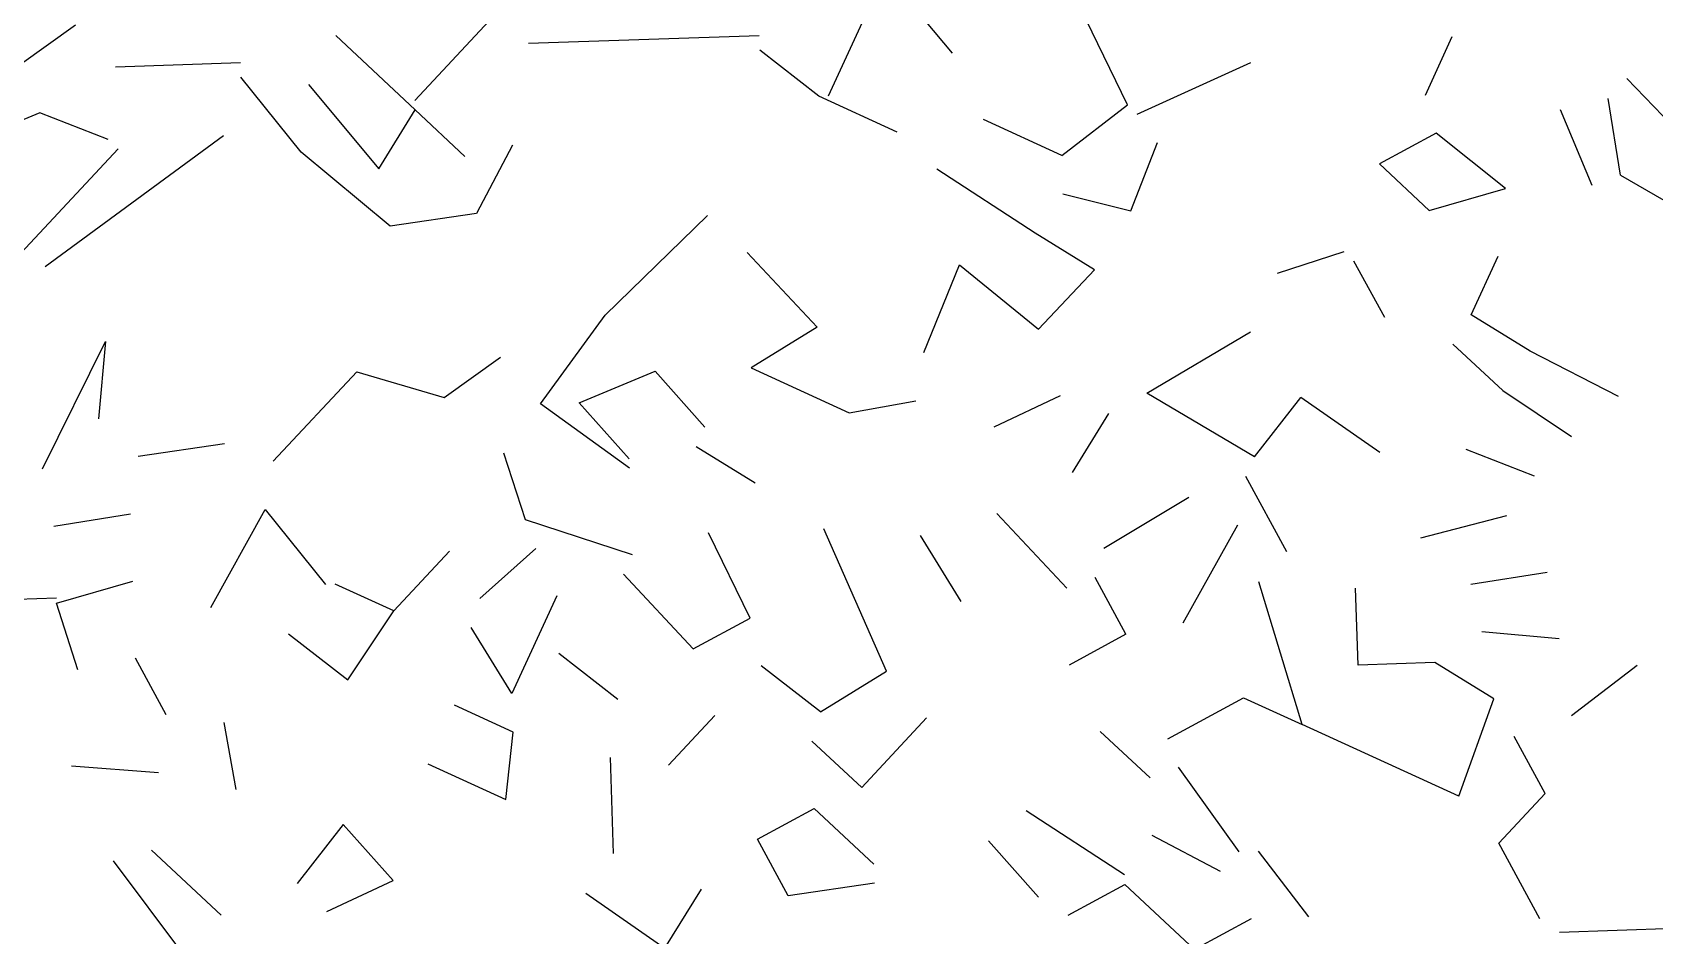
# Model space of a CAD drawing. Header units: metres. Extents: x 10 to 239, y 2 to 253.
# Drawn here: x 90.724 to 91.634, y 180.613 to 181.12 of the extents above; entities that cross this region are included whole.
import ezdxf

# ---------------------------------------------------------------- set-up
doc = ezdxf.new("R2010")
doc.units = ezdxf.units.M
doc.header["$MEASUREMENT"] = 0
doc.layers.add('bloques ARBOLES', color=7, linetype='Continuous', true_color=0xb8d897)

# ---------------------------------------------------------------- blocks, each defined once
blk = doc.blocks.new('arb-alz-77')
at = {"layer": 'bloques ARBOLES', "linetype": 'Continuous'}
for p, q in [((-3.4472, 6.5842), (-3.5381, 6.6931)), ((-4.582, 6.6205), (-4.655, 6.5683)), ((-4.1427, 6.5232), (-4.0465, 6.6261)), ((-4.1427, 6.5232), (-4.0465, 6.6261)), ((-4.1427, 6.5232), (-4.0465, 6.6261)), ((-3.6073, 6.5289), (-3.561, 6.6301)), ((-3.6073, 6.5289), (-3.561, 6.6301)), ((-3.2207, 6.5172), (-3.2742, 6.6274)), ((-3.2207, 6.5172), (-3.2742, 6.6274)), ((-3.2207, 6.5172), (-3.2742, 6.6274)), ((-4.1422, 6.5109), (-4.2452, 6.6071)), ((-4.1422, 6.5109), (-4.2452, 6.6071)), ((-3.6971, 6.6068), (-3.9958, 6.5967)), ((-2.835, 6.5301), (-2.8003, 6.6059)), ((-2.835, 6.5301), (-2.8003, 6.6059)), ((-4.3685, 6.5717), (-4.5302, 6.5663)), ((-4.3685, 6.5717), (-4.5302, 6.5663)), ((-3.6198, 6.5284), (-3.6965, 6.5882)), ((-3.6198, 6.5284), (-3.6965, 6.5882)), ((-3.6198, 6.5284), (-3.6965, 6.5882)), ((-3.6198, 6.5284), (-3.6965, 6.5882)), ((-3.6198, 6.5284), (-3.6965, 6.5882)), ((-3.6198, 6.5284), (-3.6965, 6.5882)), ((-3.2079, 6.5051), (-3.0608, 6.5723)), ((-3.2079, 6.5051), (-3.0608, 6.5723)), ((-4.29, 6.4561), (-4.3679, 6.5531)), ((-4.29, 6.4561), (-4.3679, 6.5531)), ((-4.29, 6.4561), (-4.3679, 6.5531)), ((-4.29, 6.4561), (-4.3679, 6.5531)), ((-2.4581, 6.4308), (-2.5742, 6.5513)), ((-4.2804, 6.5436), (-4.1895, 6.4345)), ((-4.2804, 6.5436), (-4.1895, 6.4345)), ((-4.1895, 6.4345), (-4.1422, 6.5109)), ((-4.1895, 6.4345), (-4.1422, 6.5109)), ((-4.078, 6.4507), (-4.1422, 6.5109)), ((-3.5185, 6.482), (-3.6198, 6.5284)), ((-3.3057, 6.452), (-3.2207, 6.5172)), ((-3.3057, 6.452), (-3.2207, 6.5172)), ((-2.6193, 6.4128), (-2.66, 6.5111)), ((-2.6193, 6.4128), (-2.66, 6.5111)), ((-2.6193, 6.4128), (-2.66, 6.5111)), ((-2.5824, 6.4265), (-2.5983, 6.5257)), ((-2.5824, 6.4265), (-2.5983, 6.5257)), ((-2.5824, 6.4265), (-2.5983, 6.5257)), ((-2.5824, 6.4265), (-2.5983, 6.5257)), ((-2.5824, 6.4265), (-2.5983, 6.5257)), ((-2.5824, 6.4265), (-2.5983, 6.5257)), ((-2.5824, 6.4265), (-2.5983, 6.5257)), ((-4.6279, 6.5069), (-4.7262, 6.4662)), ((-4.5396, 6.4726), (-4.6279, 6.5069)), ((-3.3057, 6.452), (-3.407, 6.4983)), ((-3.3057, 6.452), (-3.407, 6.4983)), ((-4.6212, 6.3079), (-4.3904, 6.4776)), ((-3.2161, 6.3802), (-3.1818, 6.4686)), ((-3.2161, 6.3802), (-3.1818, 6.4686)), ((-3.2161, 6.3802), (-3.1818, 6.4686)), ((-2.821, 6.4808), (-2.8944, 6.4409)), ((-2.7314, 6.409), (-2.821, 6.4808)), ((-2.7314, 6.409), (-2.821, 6.4808)), ((-2.7314, 6.409), (-2.821, 6.4808)), ((-4.6829, 6.2933), (-4.5267, 6.4605)), ((-4.6829, 6.2933), (-4.5267, 6.4605)), ((-4.1746, 6.3602), (-4.29, 6.4561)), ((-4.1746, 6.3602), (-4.29, 6.4561)), ((-4.1746, 6.3602), (-4.29, 6.4561)), ((-4.1746, 6.3602), (-4.29, 6.4561)), ((-4.1746, 6.3602), (-4.29, 6.4561)), ((-4.1746, 6.3602), (-4.29, 6.4561)), ((-4.1746, 6.3602), (-4.29, 6.4561)), ((-4.1746, 6.3602), (-4.29, 6.4561)), ((-4.0162, 6.4653), (-4.063, 6.3765)), ((-4.0162, 6.4653), (-4.063, 6.3765)), ((-3.3398, 6.3511), (-3.4671, 6.434)), ((-3.3398, 6.3511), (-3.4671, 6.434)), ((-3.3398, 6.3511), (-3.4671, 6.434)), ((-2.8944, 6.4409), (-2.83, 6.3808)), ((-2.8944, 6.4409), (-2.83, 6.3808)), ((-2.8944, 6.4409), (-2.83, 6.3808)), ((-2.5824, 6.4265), (-2.4808, 6.3677)), ((-2.83, 6.3808), (-2.7314, 6.409)), ((-3.3041, 6.4022), (-3.2161, 6.3802)), ((-3.3041, 6.4022), (-3.2161, 6.3802)), ((-3.3041, 6.4022), (-3.2161, 6.3802)), ((-4.063, 6.3765), (-4.1746, 6.3602)), ((-4.063, 6.3765), (-4.1746, 6.3602)), ((-3.8966, 6.2451), (-3.764, 6.3741)), ((-3.8966, 6.2451), (-3.764, 6.3741)), ((-3.8966, 6.2451), (-3.764, 6.3741)), ((-3.8966, 6.2451), (-3.764, 6.3741)), ((-3.8966, 6.2451), (-3.764, 6.3741)), ((-3.2633, 6.3039), (-3.3398, 6.3511)), ((-3.2633, 6.3039), (-3.3398, 6.3511)), ((-3.2633, 6.3039), (-3.3398, 6.3511)), ((-3.2633, 6.3039), (-3.3398, 6.3511)), ((-3.7126, 6.3261), (-3.6221, 6.2295)), ((-3.7126, 6.3261), (-3.6221, 6.2295)), ((-3.7126, 6.3261), (-3.6221, 6.2295)), ((-3.7126, 6.3261), (-3.6221, 6.2295)), ((-3.0266, 6.2995), (-2.9403, 6.3273)), ((-3.0266, 6.2995), (-2.9403, 6.3273)), ((-3.0266, 6.2995), (-2.9403, 6.3273)), ((-3.0266, 6.2995), (-2.9403, 6.3273)), ((-2.7757, 6.2457), (-2.7408, 6.3216)), ((-2.7757, 6.2457), (-2.7408, 6.3216)), ((-2.7757, 6.2457), (-2.7408, 6.3216)), ((-3.4839, 6.1968), (-3.438, 6.3104)), ((-3.4839, 6.1968), (-3.438, 6.3104)), ((-3.4839, 6.1968), (-3.438, 6.3104)), ((-3.438, 6.3104), (-3.3356, 6.2268)), ((-3.438, 6.3104), (-3.3356, 6.2268)), ((-3.3356, 6.2268), (-3.2633, 6.3039)), ((-2.8876, 6.2419), (-2.9274, 6.3152)), ((-2.8876, 6.2419), (-2.9274, 6.3152)), ((-3.9801, 6.1302), (-3.8966, 6.2451)), ((-3.9801, 6.1302), (-3.8966, 6.2451)), ((-2.6992, 6.1984), (-2.7757, 6.2457)), ((-2.6992, 6.1984), (-2.7757, 6.2457)), ((-3.6221, 6.2295), (-3.7076, 6.1768)), ((-3.6221, 6.2295), (-3.7076, 6.1768)), ((-3.1957, 6.1442), (-3.0614, 6.2234)), ((-3.1957, 6.1442), (-3.0614, 6.2234)), ((-3.1957, 6.1442), (-3.0614, 6.2234)), ((-4.6248, 6.0461), (-4.5432, 6.2108)), ((-4.6248, 6.0461), (-4.5432, 6.2108)), ((-4.5432, 6.2108), (-4.5523, 6.1108)), ((-2.7349, 6.1474), (-2.7993, 6.2075)), ((-2.5852, 6.14), (-2.6992, 6.1984)), ((-2.5852, 6.14), (-2.6992, 6.1984)), ((-4.3262, 6.0562), (-4.218, 6.1719)), ((-4.3262, 6.0562), (-4.218, 6.1719)), ((-4.3262, 6.0562), (-4.218, 6.1719)), ((-4.218, 6.1719), (-4.1049, 6.1384)), ((-4.1049, 6.1384), (-4.0318, 6.1907)), ((-4.1049, 6.1384), (-4.0318, 6.1907)), ((-4.1049, 6.1384), (-4.0318, 6.1907)), ((-4.1049, 6.1384), (-4.0318, 6.1907)), ((-3.9303, 6.1318), (-3.8319, 6.1726)), ((-3.9303, 6.1318), (-3.8319, 6.1726)), ((-3.9303, 6.1318), (-3.8319, 6.1726)), ((-3.9303, 6.1318), (-3.8319, 6.1726)), ((-3.9303, 6.1318), (-3.8319, 6.1726)), ((-3.8319, 6.1726), (-3.7673, 6.1001)), ((-3.8319, 6.1726), (-3.7673, 6.1001)), ((-3.7076, 6.1768), (-3.5809, 6.1188)), ((-3.865, 6.0469), (-3.9801, 6.1302)), ((-3.865, 6.0469), (-3.9801, 6.1302)), ((-3.865, 6.0469), (-3.9801, 6.1302)), ((-3.865, 6.0469), (-3.9801, 6.1302)), ((-3.8654, 6.0593), (-3.9303, 6.1318)), ((-3.5809, 6.1188), (-3.4943, 6.1342)), ((-3.5809, 6.1188), (-3.4943, 6.1342)), ((-3.5809, 6.1188), (-3.4943, 6.1342)), ((-3.5809, 6.1188), (-3.4943, 6.1342)), ((-3.5809, 6.1188), (-3.4943, 6.1342)), ((-3.5809, 6.1188), (-3.4943, 6.1342)), ((-3.3076, 6.1405), (-3.3936, 6.1001)), ((-3.3076, 6.1405), (-3.3936, 6.1001)), ((-3.056, 6.0617), (-3.1957, 6.1442)), ((-3.056, 6.0617), (-3.1957, 6.1442)), ((-3.056, 6.0617), (-3.1957, 6.1442)), ((-3.056, 6.0617), (-3.1957, 6.1442)), ((-3.056, 6.0617), (-3.1957, 6.1442)), ((-3.056, 6.0617), (-2.9963, 6.1385)), ((-2.8941, 6.0672), (-2.9963, 6.1385)), ((-2.8941, 6.0672), (-2.9963, 6.1385)), ((-2.8941, 6.0672), (-2.9963, 6.1385)), ((-2.8941, 6.0672), (-2.9963, 6.1385)), ((-2.8941, 6.0672), (-2.9963, 6.1385)), ((-2.8941, 6.0672), (-2.9963, 6.1385)), ((-2.8941, 6.0672), (-2.9963, 6.1385)), ((-2.7349, 6.1474), (-2.6457, 6.0882)), ((-2.7349, 6.1474), (-2.6457, 6.0882)), ((-3.2919, 6.0413), (-3.2446, 6.1177)), ((-3.2919, 6.0413), (-3.2446, 6.1177)), ((-3.2919, 6.0413), (-3.2446, 6.1177)), ((-3.2919, 6.0413), (-3.2446, 6.1177)), ((-4.5008, 6.0627), (-4.3892, 6.079)), ((-4.5008, 6.0627), (-4.3892, 6.079)), ((-4.5008, 6.0627), (-4.3892, 6.079)), ((-3.7025, 6.0274), (-3.7788, 6.0747)), ((-3.7025, 6.0274), (-3.7788, 6.0747)), ((-3.7025, 6.0274), (-3.7788, 6.0747)), ((-2.6938, 6.0366), (-2.7822, 6.071)), ((-3.9998, 5.98), (-4.0276, 6.0663)), ((-3.9998, 5.98), (-4.0276, 6.0663)), ((-3.9998, 5.98), (-4.0276, 6.0663)), ((-3.9998, 5.98), (-4.0276, 6.0663)), ((-3.9998, 5.98), (-4.0276, 6.0663)), ((-3.0144, 5.9386), (-3.0675, 6.0364)), ((-3.0144, 5.9386), (-3.0675, 6.0364)), ((-3.1412, 6.0089), (-3.2511, 5.9431)), ((-4.6099, 5.9719), (-4.5107, 5.9878)), ((-4.407, 5.8667), (-4.3366, 5.9936)), ((-4.407, 5.8667), (-4.3366, 5.9936)), ((-4.407, 5.8667), (-4.3366, 5.9936)), ((-4.407, 5.8667), (-4.3366, 5.9936)), ((-4.3366, 5.9936), (-4.2586, 5.8966)), ((-4.3366, 5.9936), (-4.2586, 5.8966)), ((-3.2992, 5.8916), (-3.3898, 5.9882)), ((-3.2992, 5.8916), (-3.3898, 5.9882)), ((-2.8407, 5.9569), (-2.7296, 5.9856)), ((-2.8407, 5.9569), (-2.7296, 5.9856)), ((-2.8407, 5.9569), (-2.7296, 5.9856)), ((-3.8612, 5.935), (-3.9998, 5.98)), ((-3.8612, 5.935), (-3.9998, 5.98)), ((-3.709, 5.8529), (-3.7626, 5.9631)), ((-3.709, 5.8529), (-3.7626, 5.9631)), ((-3.5324, 5.7842), (-3.6133, 5.9683)), ((-3.5324, 5.7842), (-3.6133, 5.9683)), ((-3.5324, 5.7842), (-3.6133, 5.9683)), ((-3.1483, 5.8469), (-3.0779, 5.9738)), ((-3.1483, 5.8469), (-3.0779, 5.9738)), ((-3.1483, 5.8469), (-3.0779, 5.9738)), ((-3.1483, 5.8469), (-3.0779, 5.9738)), ((-3.1483, 5.8469), (-3.0779, 5.9738)), ((-3.1483, 5.8469), (-3.0779, 5.9738)), ((-4.0586, 5.8785), (-3.9861, 5.9432)), ((-4.0586, 5.8785), (-3.9861, 5.9432)), ((-3.4357, 5.8746), (-3.4885, 5.9599)), ((-3.4357, 5.8746), (-3.4885, 5.9599)), ((-4.1702, 5.8622), (-4.0981, 5.9394)), ((-4.1702, 5.8622), (-4.0981, 5.9394)), ((-4.1702, 5.8622), (-4.0981, 5.9394)), ((-4.1702, 5.8622), (-4.0981, 5.9394)), ((-4.1702, 5.8622), (-4.0981, 5.9394)), ((-4.1702, 5.8622), (-4.0981, 5.9394)), ((-4.1702, 5.8622), (-4.0981, 5.9394)), ((-4.1702, 5.8622), (-4.0981, 5.9394)), ((-4.6065, 5.8724), (-4.5078, 5.9006)), ((-3.7824, 5.813), (-3.8729, 5.9096)), ((-3.7824, 5.813), (-3.8729, 5.9096)), ((-3.2225, 5.832), (-3.2624, 5.9053)), ((-3.2225, 5.832), (-3.2624, 5.9053)), ((-3.2225, 5.832), (-3.2624, 5.9053)), ((-3.2225, 5.832), (-3.2624, 5.9053)), ((-2.9944, 5.7151), (-3.0505, 5.9)), ((-2.9944, 5.7151), (-3.0505, 5.9)), ((-2.9944, 5.7151), (-3.0505, 5.9)), ((-2.9944, 5.7151), (-3.0505, 5.9)), ((-2.7763, 5.8968), (-2.6772, 5.9125)), ((-2.7763, 5.8968), (-2.6772, 5.9125)), ((-4.6067, 5.8786), (-4.7311, 5.8743)), ((-4.6067, 5.8786), (-4.7311, 5.8743)), ((-4.6067, 5.8786), (-4.7311, 5.8743)), ((-4.1702, 5.8622), (-4.2461, 5.897)), ((-4.1702, 5.8622), (-4.2461, 5.897)), ((-4.1702, 5.8622), (-4.2461, 5.897)), ((-3.9591, 5.8819), (-4.0171, 5.7552)), ((-3.9591, 5.8819), (-4.0171, 5.7552)), ((-3.9591, 5.8819), (-4.0171, 5.7552)), ((-3.9591, 5.8819), (-4.0171, 5.7552)), ((-2.9222, 5.7922), (-2.9256, 5.8918)), ((-2.9222, 5.7922), (-2.9256, 5.8918)), ((-4.5788, 5.7861), (-4.6065, 5.8724)), ((-4.5788, 5.7861), (-4.6065, 5.8724)), ((-4.5788, 5.7861), (-4.6065, 5.8724)), ((-4.5788, 5.7861), (-4.6065, 5.8724)), ((-4.5788, 5.7861), (-4.6065, 5.8724)), ((-4.2294, 5.773), (-4.1702, 5.8622)), ((-4.0171, 5.7552), (-4.0698, 5.8407)), ((-4.0171, 5.7552), (-4.0698, 5.8407)), ((-4.0171, 5.7552), (-4.0698, 5.8407)), ((-4.0171, 5.7552), (-4.0698, 5.8407)), ((-4.0171, 5.7552), (-4.0698, 5.8407)), ((-3.7824, 5.813), (-3.709, 5.8529)), ((-3.7824, 5.813), (-3.709, 5.8529)), ((-3.7824, 5.813), (-3.709, 5.8529)), ((-4.3063, 5.8327), (-4.2294, 5.773)), ((-4.3063, 5.8327), (-4.2294, 5.773)), ((-4.3063, 5.8327), (-4.2294, 5.773)), ((-4.3063, 5.8327), (-4.2294, 5.773)), ((-3.2225, 5.832), (-3.2959, 5.7922)), ((-3.2225, 5.832), (-3.2959, 5.7922)), ((-3.2225, 5.832), (-3.2959, 5.7922)), ((-3.2225, 5.832), (-3.2959, 5.7922)), ((-2.6619, 5.826), (-2.7618, 5.835)), ((-2.6619, 5.826), (-2.7618, 5.835)), ((-2.6619, 5.826), (-2.7618, 5.835)), ((-2.6619, 5.826), (-2.7618, 5.835)), ((-2.6619, 5.826), (-2.7618, 5.835)), ((-2.6619, 5.826), (-2.7618, 5.835)), ((-4.4647, 5.7277), (-4.5045, 5.8011)), ((-3.8799, 5.7474), (-3.9566, 5.8071)), ((-2.8228, 5.7956), (-2.9222, 5.7922)), ((-2.8228, 5.7956), (-2.9222, 5.7922)), ((-2.8228, 5.7956), (-2.9222, 5.7922)), ((-2.7463, 5.7483), (-2.8228, 5.7956)), ((-3.6177, 5.7314), (-3.6946, 5.7911)), ((-3.6177, 5.7314), (-3.6946, 5.7911)), ((-3.6177, 5.7314), (-3.6946, 5.7911)), ((-3.6177, 5.7314), (-3.5324, 5.7842)), ((-3.6177, 5.7314), (-3.5324, 5.7842)), ((-3.6177, 5.7314), (-3.5324, 5.7842)), ((-3.6177, 5.7314), (-3.5324, 5.7842)), ((-3.6177, 5.7314), (-3.5324, 5.7842)), ((-2.6459, 5.7269), (-2.561, 5.7919)), ((-2.6459, 5.7269), (-2.561, 5.7919)), ((-4.0154, 5.7054), (-4.0914, 5.7403)), ((-4.0154, 5.7054), (-4.0914, 5.7403)), ((-3.1681, 5.6968), (-3.0702, 5.7499)), ((-3.1681, 5.6968), (-3.0702, 5.7499)), ((-3.1681, 5.6968), (-3.0702, 5.7499)), ((-3.1681, 5.6968), (-3.0702, 5.7499)), ((-3.1681, 5.6968), (-3.0702, 5.7499)), ((-3.1681, 5.6968), (-3.0702, 5.7499)), ((-3.1681, 5.6968), (-3.0702, 5.7499)), ((-3.0702, 5.7499), (-2.9944, 5.7151)), ((-3.0702, 5.7499), (-2.9944, 5.7151)), ((-2.7919, 5.6222), (-2.7463, 5.7483)), ((-2.7919, 5.6222), (-2.7463, 5.7483)), ((-2.7919, 5.6222), (-2.7463, 5.7483)), ((-2.7919, 5.6222), (-2.7463, 5.7483)), ((-2.7919, 5.6222), (-2.7463, 5.7483)), ((-2.7919, 5.6222), (-2.7463, 5.7483)), ((-2.7919, 5.6222), (-2.7463, 5.7483)), ((-2.7919, 5.6222), (-2.7463, 5.7483)), ((-2.7919, 5.6222), (-2.7463, 5.7483)), ((-2.7919, 5.6222), (-2.7463, 5.7483)), ((-2.7919, 5.6222), (-2.7463, 5.7483)), ((-4.3742, 5.631), (-4.3895, 5.7177)), ((-4.3742, 5.631), (-4.3895, 5.7177)), ((-4.3742, 5.631), (-4.3895, 5.7177)), ((-4.3742, 5.631), (-4.3895, 5.7177)), ((-4.3742, 5.631), (-4.3895, 5.7177)), ((-4.3742, 5.631), (-4.3895, 5.7177)), ((-4.3742, 5.631), (-4.3895, 5.7177)), ((-4.3742, 5.631), (-4.3895, 5.7177)), ((-3.8147, 5.6625), (-3.7546, 5.7268)), ((-3.8147, 5.6625), (-3.7546, 5.7268)), ((-3.8147, 5.6625), (-3.7546, 5.7268)), ((-3.8147, 5.6625), (-3.7546, 5.7268)), ((-3.8147, 5.6625), (-3.7546, 5.7268)), ((-3.5645, 5.6335), (-3.4805, 5.7236)), ((-3.5645, 5.6335), (-3.4805, 5.7236)), ((-3.5645, 5.6335), (-3.4805, 5.7236)), ((-3.5645, 5.6335), (-3.4805, 5.7236)), ((-2.7919, 5.6222), (-2.9944, 5.7151)), ((-2.7919, 5.6222), (-2.9944, 5.7151)), ((-2.7919, 5.6222), (-2.9944, 5.7151)), ((-4.025, 5.618), (-4.0154, 5.7054)), ((-4.025, 5.618), (-4.0154, 5.7054)), ((-4.025, 5.618), (-4.0154, 5.7054)), ((-4.025, 5.618), (-4.0154, 5.7054)), ((-4.025, 5.618), (-4.0154, 5.7054)), ((-3.6289, 5.6937), (-3.5645, 5.6335)), ((-3.6289, 5.6937), (-3.5645, 5.6335)), ((-3.1913, 5.6462), (-3.2557, 5.7062)), ((-3.1913, 5.6462), (-3.2557, 5.7062)), ((-3.1913, 5.6462), (-3.2557, 5.7062)), ((-3.1913, 5.6462), (-3.2557, 5.7062)), ((-2.68, 5.626), (-2.7199, 5.6995)), ((-3.8856, 5.548), (-3.8898, 5.6724)), ((-3.8856, 5.548), (-3.8898, 5.6724)), ((-3.8856, 5.548), (-3.8898, 5.6724)), ((-3.8856, 5.548), (-3.8898, 5.6724)), ((-3.8856, 5.548), (-3.8898, 5.6724)), ((-4.4746, 5.6527), (-4.587, 5.6613)), ((-4.1261, 5.6644), (-4.025, 5.618)), ((-3.0759, 5.5504), (-3.1544, 5.6599)), ((-3.0759, 5.5504), (-3.1544, 5.6599)), ((-3.6994, 5.5667), (-3.626, 5.6065)), ((-3.6994, 5.5667), (-3.626, 5.6065)), ((-3.6994, 5.5667), (-3.626, 5.6065)), ((-3.626, 5.6065), (-3.5488, 5.5344)), ((-3.626, 5.6065), (-3.5488, 5.5344)), ((-3.626, 5.6065), (-3.5488, 5.5344)), ((-3.626, 5.6065), (-3.5488, 5.5344)), ((-2.74, 5.5617), (-2.68, 5.626)), ((-4.2356, 5.5859), (-4.2953, 5.5092)), ((-4.2356, 5.5859), (-4.2953, 5.5092)), ((-4.1709, 5.5134), (-4.2356, 5.5859)), ((-3.2244, 5.5205), (-3.3517, 5.6033)), ((-3.2244, 5.5205), (-3.3517, 5.6033)), ((-3.6595, 5.4932), (-3.6994, 5.5667)), ((-3.6595, 5.4932), (-3.6994, 5.5667)), ((-3.6595, 5.4932), (-3.6994, 5.5667)), ((-3.3356, 5.4917), (-3.4003, 5.5645)), ((-3.3356, 5.4917), (-3.4003, 5.5645)), ((-3.3356, 5.4917), (-3.4003, 5.5645)), ((-3.3356, 5.4917), (-3.4003, 5.5645)), ((-3.3356, 5.4917), (-3.4003, 5.5645)), ((-3.3356, 5.4917), (-3.4003, 5.5645)), ((-3.1001, 5.5247), (-3.1888, 5.5715)), ((-3.1001, 5.5247), (-3.1888, 5.5715)), ((-3.1001, 5.5247), (-3.1888, 5.5715)), ((-3.1001, 5.5247), (-3.1888, 5.5715)), ((-3.1001, 5.5247), (-3.1888, 5.5715)), ((-4.4836, 5.5527), (-4.3936, 5.4685)), ((-4.4836, 5.5527), (-4.3936, 5.4685)), ((-2.986, 5.4662), (-3.0511, 5.5512)), ((-2.6869, 5.4638), (-2.74, 5.5617)), ((-2.6869, 5.4638), (-2.74, 5.5617)), ((-2.6869, 5.4638), (-2.74, 5.5617)), ((-4.4417, 5.417), (-4.5329, 5.5386)), ((-4.4417, 5.417), (-4.5329, 5.5386)), ((-4.4417, 5.417), (-4.5329, 5.5386)), ((-4.2567, 5.4731), (-4.1709, 5.5134)), ((-4.2567, 5.4731), (-4.1709, 5.5134)), ((-3.8191, 5.4256), (-3.7718, 5.502)), ((-3.8191, 5.4256), (-3.7718, 5.502)), ((-3.548, 5.5096), (-3.6595, 5.4932)), ((-3.548, 5.5096), (-3.6595, 5.4932)), ((-3.2974, 5.4683), (-3.2241, 5.5079)), ((-3.2974, 5.4683), (-3.2241, 5.5079)), ((-3.2974, 5.4683), (-3.2241, 5.5079)), ((-3.134, 5.4239), (-3.2241, 5.5079)), ((-3.134, 5.4239), (-3.2241, 5.5079)), ((-3.134, 5.4239), (-3.2241, 5.5079)), ((-3.9213, 5.497), (-3.8191, 5.4256)), ((-3.0606, 5.4637), (-3.134, 5.4239)), ((-2.5121, 5.4511), (-2.6614, 5.446)), ((-2.5121, 5.4511), (-2.6614, 5.446))]:
    blk.add_line(p, q, dxfattribs=at)

msp = doc.modelspace()

# ---------------------------------------------------------------- block references
at = {"layer": 'bloques ARBOLES', "color": 2, "xscale": 0.433568186266492, "yscale": 0.433568186266492, "zscale": 0.433568186266492}
msp.add_blockref('arb-alz-77', (92.73427, 178.25369), dxfattribs=at)

doc.saveas('drawing.dxf')
